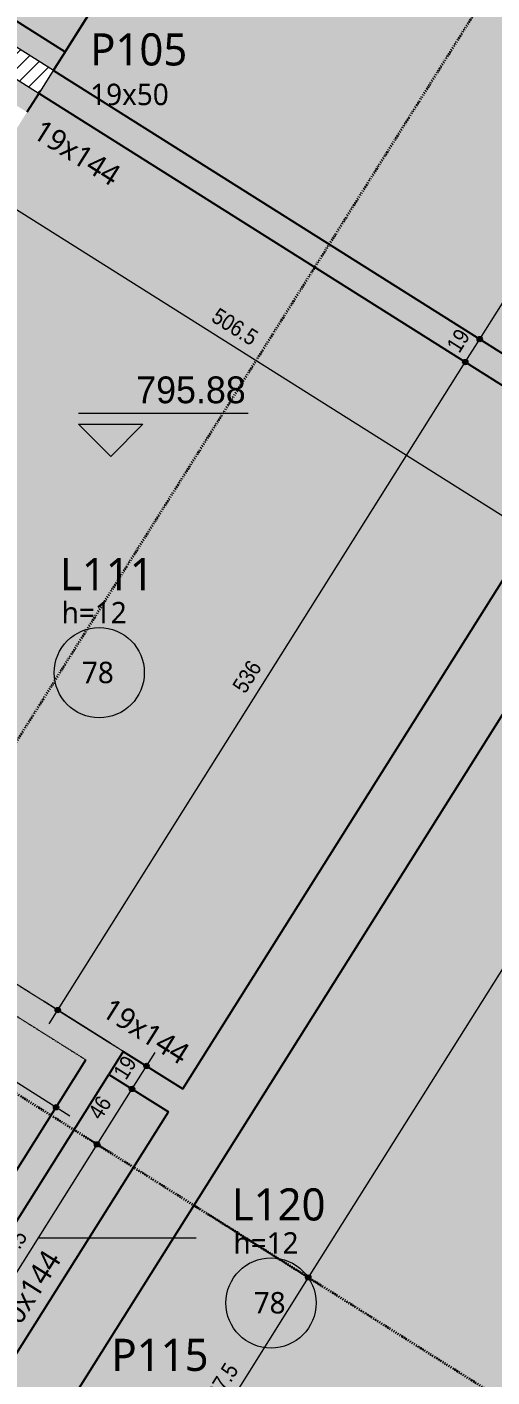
# Model space of a CAD drawing. Extents: x -2131 to 52870, y -3196 to 88043.
# Drawn here: x 42525 to 42851, y 2103 to 3048 of the extents above; entities that cross this region are included whole.
import ezdxf

# ---------------------------------------------------------------- set-up
doc = ezdxf.new("R2010")
doc.units = 0
for name, pattern in [('Dash dot', [1.5875, 0.635, -0.47625, 0, -0.47625]), ('Hidden', [0.714375, 0.47625, -0.238125]), ('Traço', [0.635, 0.3175, -0.3175])]:
    doc.linetypes.add(name, pattern=pattern)
for name, color, linetype, lineweight in [('A-ANNO-DIMS', 7, 'Continuous', 9), ('A-ANNO-DIMS-75', 7, 'Continuous', 9), ('A-DETL-GENF', 7, 'Continuous', 18), ('A-DETL-THIN', 7, 'Continuous', 25), ('A-FLOR', 7, 'Continuous', 25), ('A-FLOR-IDEN', 7, 'Continuous', 9), ('G-ANNO-DIMS', 7, 'Continuous', 9), ('S-BEAM', 7, 'Continuous', 25), ('S-BEAM-HDLN', 7, 'Traço', 25), ('S-BEAM-IDEN', 7, 'Continuous', 9), ('S-COLS', 7, 'Continuous', 25), ('S-COLS-IDEN', 7, 'Continuous', 9), ('S-GRID', 7, 'Continuous', 9)]:
    doc.layers.add(name, color=color, linetype=linetype, lineweight=lineweight)
doc.layers.add('A-DETL', color=7, linetype='Continuous', lineweight=18, true_color=0x00a600)
doc.styles.add('Fira Sans_3', font='', dxfattribs={"width": 0.9, "height": 11.25})
doc.styles.add('Fira Sans_5', font='', dxfattribs={"height": 18.75})
doc.styles.add('Gadugi', font='gadugi.ttf', dxfattribs={"height": 15})
doc.styles.add('Gadugi_6', font='gadugi.ttf', dxfattribs={"height": 22.5})
doc.styles.get('Fira Sans_3').set_extended_font_data('Fira Sans')
doc.styles.get('Fira Sans_5').set_extended_font_data('Fira Sans')
doc.dimstyles.new('PED_1_5mm_ESQ_3', dxfattribs={"dimscale": 30.48, "dimtxt": 15.344768, "dimasz": 0.492126, "dimexe": 0.369094, "dimexo": 0.369094, "dimgap": 0.073819, "dimtad": 1, "dimdec": 1, "dimrnd": 0.5, "dimdsep": 46, "dimtxsty": 'Fira Sans_3', "dimblk1": 'DOTSMALL', "dimblk2": 'DOTSMALL', "dimsah": 1, "dimcen": 0.09, "dimdle": 0.369094, "dimazin": 0, "dimtfac": 1, "dimtdec": 4, "dimtix": 1, "dimtmove": 0, "dimatfit": 3, "dimfxl": 1, "dimtvp": 1, "dimtolj": 1, "dimtzin": 0, "dimarcsym": 2})

# ---------------------------------------------------------------- blocks, each defined once
blk = doc.blocks.new('PED_TAG_LAJE_R03 - TÍTULO_ESPESSURA_REBAIXO-2582888-PL C 001 - FORMA DO TÉRREO')
at = {"layer": 'A-FLOR-IDEN'}
blk.add_circle((-0.108, -0.761), 0.421, dxfattribs=at)
blk = doc.blocks.new('Elevações de ponto - SIMBOLO DE NÍVEL-CORTE-2219088-PL C 001 - FORMA DO TÉRREO')
at = {"layer": 'G-ANNO-DIMS'}
blk.add_hatch(color=256, dxfattribs=at).paths.add_polyline_path([(0, 0.3), (0, 0), (-0.3, 0.3)], flags=0)
for p, q in [((1.284, 0.402), (-0.3, 0.402)), ((0, 0), (-0.3, 0.3)), ((-0.3, 0.3), (0.3, 0.3)), ((0.3, 0.3), (0, 0))]:
    blk.add_line(p, q, dxfattribs=at)
blk = doc.blocks.new('DIMBLOCK249-PL C 001 - FORMA DO TÉRREO')
at = {"layer": 'A-ANNO-DIMS-75', "transparency": 16777216}
h = blk.add_hatch(color=256, dxfattribs=at)
edge = h.paths.add_edge_path(flags=0)
edge.add_arc((42433.19, 2362.83), 1.87, 0, 360)
h = blk.add_hatch(color=256, dxfattribs=at)
edge = h.paths.add_edge_path(flags=0)
edge.add_arc((42545.44, 2292.19), 1.88, 0, 360)
for p, q in [((42442.17, 2377.09), (42427.2, 2353.31)), ((42433.19, 2362.83), (42442.17, 2377.09)), ((42423.67, 2368.83), (42554.97, 2286.19)), ((42540.86, 2284.91), (42551.44, 2301.71)), ((42545.44, 2292.19), (42540.86, 2284.91))]:
    blk.add_line(p, q, dxfattribs=at)
for centre, radius in [((42433.19, 2362.83), 1.87), ((42545.44, 2292.19), 1.88)]:
    blk.add_circle(centre, radius, dxfattribs=at)
at = {"layer": 'A-ANNO-DIMS-75', "color": 0, "transparency": 16777216, "insert": (42485.5, 2350.98), "char_height": 11.25, "width": 37.7717, "attachment_point": 1, "rotation": 327.81471, "line_spacing_factor": 1.049215, "style": 'Fira Sans_3'}
blk.add_mtext('132.5', dxfattribs=at)
blk = doc.blocks.new('_DotSmall')
at = {"color": 0, "linetype": 'ByBlock', "const_width": 0.5}
blk.add_lwpolyline([(-0.0625, 0, 1), (0.0625, 0, 1)], format="xyb", close=True, dxfattribs=at)
blk = doc.blocks.new('DIMBLOCK256-PL C 001 - FORMA DO TÉRREO')
at = {"layer": 'A-ANNO-DIMS-75', "transparency": 16777216}
h = blk.add_hatch(color=256, dxfattribs=at)
edge = h.paths.add_edge_path(flags=0)
edge.add_arc((42574.17, 2266.17), 1.87, 0, 360)
h = blk.add_hatch(color=256, dxfattribs=at)
edge = h.paths.add_edge_path(flags=0)
edge.add_arc((42469.08, 2099.19), 1.87, 0, 360)
for p, q in [((42581.45, 2261.59), (42564.65, 2272.16)), ((42463.08, 2089.67), (42574.17, 2266.17)), ((42574.17, 2266.17), (42581.45, 2261.59)), ((42448.07, 2112.41), (42478.6, 2093.2)), ((42469.08, 2099.19), (42448.07, 2112.41))]:
    blk.add_line(p, q, dxfattribs=at)
for centre in [(42574.17, 2266.17), (42469.08, 2099.19)]:
    blk.add_circle(centre, 1.87, dxfattribs=at)
at = {"layer": 'A-ANNO-DIMS-75', "color": 0, "transparency": 16777216, "insert": (42498.2, 2178.94), "char_height": 11.25, "width": 37.5357, "attachment_point": 1, "rotation": 57.81471, "line_spacing_factor": 1.049215, "style": 'Fira Sans_3'}
blk.add_mtext('197.5', dxfattribs=at)
blk = doc.blocks.new('DIMBLOCK257-PL C 001 - FORMA DO TÉRREO')
at = {"layer": 'A-ANNO-DIMS-75', "transparency": 16777216}
h = blk.add_hatch(color=256, dxfattribs=at)
edge = h.paths.add_edge_path(flags=0)
edge.add_arc((42598.62, 2305.02), 1.88, 0, 360)
h = blk.add_hatch(color=256, dxfattribs=at)
edge = h.paths.add_edge_path(flags=0)
edge.add_arc((42574.17, 2266.17), 1.87, 0, 360)
for p, q in [((42591.92, 2309.24), (42608.14, 2299.03)), ((42598.62, 2305.02), (42591.92, 2309.24)), ((42574.17, 2266.17), (42598.62, 2305.02)), ((42581.45, 2261.59), (42564.65, 2272.16)), ((42574.17, 2266.17), (42581.45, 2261.59))]:
    blk.add_line(p, q, dxfattribs=at)
for centre, radius in [((42598.62, 2305.02), 1.88), ((42574.17, 2266.17), 1.87)]:
    blk.add_circle(centre, radius, dxfattribs=at)
at = {"layer": 'A-ANNO-DIMS-75', "color": 0, "transparency": 16777216, "insert": (42567.22, 2288.6), "char_height": 11.25, "width": 18.4137, "attachment_point": 1, "rotation": 57.81471, "line_spacing_factor": 1.049215, "style": 'Fira Sans_3'}
blk.add_mtext('46', dxfattribs=at)
blk = doc.blocks.new('DIMBLOCK258-PL C 001 - FORMA DO TÉRREO')
at = {"layer": 'A-ANNO-DIMS-75', "transparency": 16777216}
h = blk.add_hatch(color=256, dxfattribs=at)
edge = h.paths.add_edge_path(flags=0)
edge.add_arc((42608.74, 2321.1), 1.87, 0, 360)
h = blk.add_hatch(color=256, dxfattribs=at)
edge = h.paths.add_edge_path(flags=0)
edge.add_arc((42598.62, 2305.02), 1.88, 0, 360)
for p, q in [((42598.62, 2305.02), (42614.74, 2330.62)), ((42602.04, 2325.32), (42618.26, 2315.11)), ((42608.74, 2321.1), (42602.04, 2325.32)), ((42591.92, 2309.24), (42608.14, 2299.03)), ((42598.62, 2305.02), (42591.92, 2309.24))]:
    blk.add_line(p, q, dxfattribs=at)
for centre, radius in [((42608.74, 2321.1), 1.87), ((42598.62, 2305.02), 1.88)]:
    blk.add_circle(centre, radius, dxfattribs=at)
at = {"layer": 'A-ANNO-DIMS-75', "color": 0, "transparency": 16777216, "insert": (42584.87, 2316.65), "char_height": 11.25, "width": 16.7612, "attachment_point": 1, "rotation": 57.81471, "line_spacing_factor": 1.049215, "style": 'Fira Sans_3'}
blk.add_mtext('19', dxfattribs=at)
blk = doc.blocks.new('DIMBLOCK282-PL C 001 - FORMA DO TÉRREO')
at = {"layer": 'A-ANNO-DIMS-75', "transparency": 16777216}
h = blk.add_hatch(color=256, dxfattribs=at)
edge = h.paths.add_edge_path(flags=0)
edge.add_arc((43042.03, 2681.48), 1.88, 0, 360)
h = blk.add_hatch(color=256, dxfattribs=at)
edge = h.paths.add_edge_path(flags=0)
edge.add_arc((42722.06, 2173.08), 1.87, 0, 360)
for p, q in [((42971.41, 2725.92), (43051.55, 2675.48)), ((43042.03, 2681.48), (42971.41, 2725.92)), ((43048.02, 2691), (42722.06, 2173.08)), ((42651.45, 2217.52), (42731.58, 2167.09)), ((42722.06, 2173.08), (42651.45, 2217.52))]:
    blk.add_line(p, q, dxfattribs=at)
for centre, radius in [((43042.03, 2681.48), 1.88), ((42722.06, 2173.08), 1.87)]:
    blk.add_circle(centre, radius, dxfattribs=at)
at = {"layer": 'A-ANNO-DIMS-75', "color": 0, "transparency": 16777216, "insert": (42857.73, 2422.12), "char_height": 11.25, "width": 41.5489, "attachment_point": 1, "rotation": 57.81471, "line_spacing_factor": 1.049215, "style": 'Fira Sans_3'}
blk.add_mtext('600.5', dxfattribs=at)
blk = doc.blocks.new('DIMBLOCK283-PL C 001 - FORMA DO TÉRREO')
at = {"layer": 'A-ANNO-DIMS-75', "transparency": 16777216}
h = blk.add_hatch(color=256, dxfattribs=at)
edge = h.paths.add_edge_path(flags=0)
edge.add_arc((42722.06, 2173.08), 1.87, 0, 360)
h = blk.add_hatch(color=256, dxfattribs=at)
edge = h.paths.add_edge_path(flags=0)
edge.add_arc((42616.97, 2006.11), 1.87, 0, 360)
for p, q in [((42651.45, 2217.52), (42731.58, 2167.09)), ((42722.06, 2173.08), (42651.45, 2217.52)), ((42722.06, 2173.08), (42616.97, 2006.11)), ((42609.69, 2010.69), (42626.49, 2000.12)), ((42616.97, 2006.11), (42609.69, 2010.69))]:
    blk.add_line(p, q, dxfattribs=at)
for centre in [(42722.06, 2173.08), (42616.97, 2006.11)]:
    blk.add_circle(centre, 1.87, dxfattribs=at)
at = {"layer": 'A-ANNO-DIMS-75', "color": 0, "transparency": 16777216, "insert": (42646.1, 2085.86), "char_height": 11.25, "width": 37.5357, "attachment_point": 1, "rotation": 57.81471, "line_spacing_factor": 1.049215, "style": 'Fira Sans_3'}
blk.add_mtext('197.5', dxfattribs=at)
blk = doc.blocks.new('DIMBLOCK288-PL C 001 - FORMA DO TÉRREO')
at = {"layer": 'A-ANNO-DIMS-75', "transparency": 16777216}
h = blk.add_hatch(color=256, dxfattribs=at)
edge = h.paths.add_edge_path(flags=0)
edge.add_arc((42449.91, 2963.01), 1.88, 0, 360)
h = blk.add_hatch(color=256, dxfattribs=at)
edge = h.paths.add_edge_path(flags=0)
edge.add_arc((42878.49, 2693.27), 1.87, 0, 360)
for p, q in [((42440.39, 2969), (42878.49, 2693.27)), ((42445.33, 2955.73), (42455.91, 2972.53)), ((42449.91, 2963.01), (42445.33, 2955.73)), ((42873.91, 2686), (42884.49, 2702.8)), ((42878.49, 2693.27), (42873.91, 2686))]:
    blk.add_line(p, q, dxfattribs=at)
for centre, radius in [((42449.91, 2963.01), 1.88), ((42878.49, 2693.27), 1.87)]:
    blk.add_circle(centre, radius, dxfattribs=at)
at = {"layer": 'A-ANNO-DIMS-75', "color": 0, "transparency": 16777216, "insert": (42659.38, 2852.24), "char_height": 11.25, "width": 40.6046, "attachment_point": 1, "rotation": 327.81471, "line_spacing_factor": 1.049215, "style": 'Fira Sans_3'}
blk.add_mtext('506.5', dxfattribs=at)
blk = doc.blocks.new('DIMBLOCK290-PL C 001 - FORMA DO TÉRREO')
at = {"layer": 'A-ANNO-DIMS-75', "transparency": 16777216}
h = blk.add_hatch(color=256, dxfattribs=at)
edge = h.paths.add_edge_path(flags=0)
edge.add_arc((42832.02, 2813.65), 1.88, 0, 360)
h = blk.add_hatch(color=256, dxfattribs=at)
edge = h.paths.add_edge_path(flags=0)
edge.add_arc((42546.63, 2360.2), 1.88, 0, 360)
for p, q in [((42839.3, 2809.07), (42822.5, 2819.64)), ((42540.63, 2350.68), (42832.02, 2813.65)), ((42832.02, 2813.65), (42839.3, 2809.07)), ((42583, 2337.31), (42537.1, 2366.19)), ((42546.63, 2360.2), (42583, 2337.31))]:
    blk.add_line(p, q, dxfattribs=at)
for centre in [(42832.02, 2813.65), (42546.63, 2360.2)]:
    blk.add_circle(centre, 1.88, dxfattribs=at)
at = {"layer": 'A-ANNO-DIMS-75', "color": 0, "transparency": 16777216, "insert": (42668.31, 2587.01), "char_height": 11.25, "width": 26.6763, "attachment_point": 1, "rotation": 57.81471, "line_spacing_factor": 1.049215, "style": 'Fira Sans_3'}
blk.add_mtext('536', dxfattribs=at)
blk = doc.blocks.new('DIMBLOCK291-PL C 001 - FORMA DO TÉRREO')
at = {"layer": 'A-ANNO-DIMS-75', "transparency": 16777216}
h = blk.add_hatch(color=256, dxfattribs=at)
edge = h.paths.add_edge_path(flags=0)
edge.add_arc((42842.14, 2829.73), 1.88, 0, 360)
h = blk.add_hatch(color=256, dxfattribs=at)
edge = h.paths.add_edge_path(flags=0)
edge.add_arc((42832.02, 2813.65), 1.88, 0, 360)
for p, q in [((42849.42, 2825.15), (42832.62, 2835.72)), ((42832.02, 2813.65), (42842.14, 2829.73)), ((42842.14, 2829.73), (42849.42, 2825.15)), ((42839.3, 2809.07), (42822.5, 2819.64)), ((42832.02, 2813.65), (42839.3, 2809.07))]:
    blk.add_line(p, q, dxfattribs=at)
for centre in [(42842.14, 2829.73), (42832.02, 2813.65)]:
    blk.add_circle(centre, 1.88, dxfattribs=at)
at = {"layer": 'A-ANNO-DIMS-75', "color": 0, "transparency": 16777216, "insert": (42818.27, 2825.28), "char_height": 11.25, "width": 16.7612, "attachment_point": 1, "rotation": 57.81471, "line_spacing_factor": 1.049215, "style": 'Fira Sans_3'}
blk.add_mtext('19', dxfattribs=at)
blk = doc.blocks.new('DIMBLOCK292-PL C 001 - FORMA DO TÉRREO')
at = {"layer": 'A-ANNO-DIMS-75', "transparency": 16777216}
h = blk.add_hatch(color=256, dxfattribs=at)
edge = h.paths.add_edge_path(flags=0)
edge.add_arc((43208.98, 3412.6), 1.88, 0, 360)
h = blk.add_hatch(color=256, dxfattribs=at)
edge = h.paths.add_edge_path(flags=0)
edge.add_arc((42842.14, 2829.73), 1.88, 0, 360)
for p, q in [((42842.14, 2829.73), (43208.98, 3412.6)), ((43329.33, 3336.86), (43199.46, 3418.6)), ((43208.98, 3412.6), (43329.33, 3336.86)), ((42849.42, 2825.15), (42832.62, 2835.72)), ((42842.14, 2829.73), (42849.42, 2825.15))]:
    blk.add_line(p, q, dxfattribs=at)
for centre in [(43208.98, 3412.6), (42842.14, 2829.73)]:
    blk.add_circle(centre, 1.88, dxfattribs=at)
at = {"layer": 'A-ANNO-DIMS-75', "color": 0, "transparency": 16777216, "insert": (43001.36, 3116.18), "char_height": 11.25, "width": 41.0768, "attachment_point": 1, "rotation": 57.81471, "line_spacing_factor": 1.049215, "style": 'Fira Sans_3'}
blk.add_mtext('688.5', dxfattribs=at)

msp = doc.modelspace()

# ---------------------------------------------------------------- hatches: boundary and pattern name
at = {"layer": 'A-DETL', "true_color": 0x00bcb8}
msp.add_hatch(color=132, dxfattribs=at).paths.add_polyline_path([(42582.399, 2315.233), (42592.52, 2331.314), (42161.738, 2602.437), (42151.618, 2586.357), (42580.565, 2316.388)], flags=0)
at = {"layer": 'A-DETL-GENF', "true_color": 0x808080}
h = msp.add_hatch(dxfattribs=at)
h.set_pattern_fill('FP_5', color=8, style=0, pattern_type=2)
h.set_pattern_definition([(45, (44240.043, 0), (-5.303301, 5.303301), [])])
h.paths.add_polyline_path([(42533.551, 3001.506), (42543.671, 3017.586), (42501.355, 3044.22), (42491.235, 3028.139), (42533.551, 3001.507)], flags=0)
at = {"layer": 'A-FLOR', "true_color": 0xfcd5b4}
h = msp.add_hatch(color=254, dxfattribs=at)
h.paths.add_polyline_path([(42929.694, 2774.626), (43296.54, 3357.499), (42910.733, 3600.316), (42837.759, 3484.369), (42837.54, 3484.507), (42543.672, 3017.586), (42929.694, 2774.626)], flags=0)
h.paths.add_polyline_path([(43134.971, 3142.854), (43124.971, 3142.854), (43124.971, 3152.854), (43134.971, 3152.854), (43134.971, 3143.224)], flags=0)
h.paths.add_polyline_path([(42829.63, 3437.257), (42819.63, 3437.257), (42819.63, 3447.257), (42829.63, 3447.257)], flags=0)
for points in [[(42634.181, 2305.093), (42919.573, 2758.546), (42533.315, 3001.655), (42247.92, 2548.196), (42619.453, 2314.363)], [(42771.363, 1908.803), (42859.112, 2048.227), (42875.193, 2038.106), (42875.193, 2038.196), (42859.189, 2048.268), (42963.039, 2213.273), (43092.089, 2132.052), (43325.706, 2502.943), (42961.89, 2731.912), (42536.841, 2056.541), (42664.436, 1976.263), (42664.85, 1976.91), (42764.736, 1913.041)], [(42494.472, 2083.208), (42624.061, 2289.013), (42582.399, 2315.233), (42452.854, 2109.401), (42494.337, 2083.292)]]:
    msp.add_hatch(color=254, dxfattribs=at).paths.add_polyline_path(points, flags=0)
at = {"layer": 'A-FLOR', "true_color": 0xccffcc}
h = msp.add_hatch(color=254, dxfattribs=at)
h.paths.add_polyline_path([(42434.008, 2115.128), (42566.319, 2325.354), (42280.16, 2505.456), (42274.823, 2496.976), (42266.359, 2502.303), (42271.696, 2510.782), (42259.491, 2518.464), (42254.154, 2509.984), (42245.691, 2515.311), (42251.028, 2523.79), (42237.806, 2532.112), (42108.263, 2326.278), (42436.606, 2119.627), (42433.842, 2115.234)], flags=0)
h.paths.add_polyline_path([(42448.159, 2386.613), (42439.723, 2391.922), (42445.043, 2400.375), (42453.475, 2395.059), (42453.364, 2394.883)], flags=0)
h.paths.add_polyline_path([(42426.612, 2400.174), (42418.165, 2405.49), (42423.492, 2413.953), (42431.904, 2408.583), (42429.958, 2405.49)], flags=0)
at = {"layer": 'S-BEAM', "true_color": 0xfcd5b4}
for points in [[(42551.692, 3030.853), (42837.304, 3484.655), (42813.735, 3499.489), (42810.808, 3494.84), (42792.061, 3506.639), (42509.376, 3057.486), (42543.672, 3035.901)], [(42525.059, 2988.537), (42533.315, 3001.655), (42491.235, 3028.139), (42501.355, 3044.22), (42543.436, 3017.735), (42551.692, 3030.853), (42481.259, 3075.182), (42454.626, 3032.865), (42504.452, 3001.506)], [(42919.573, 2758.546), (42929.694, 2774.626), (42543.671, 3017.586), (42533.551, 3001.506), (42919.573, 2758.546)], [(42533.551, 3001.506), (42533.551, 3001.506), (42533.55, 3001.506)], [(42536.832, 2056.547), (42961.88, 2731.919), (42919.573, 2758.545), (42494.568, 2083.265), (42536.813, 2056.613), (42536.788, 2056.575)], [(42624.061, 2289.013), (42634.181, 2305.093), (42592.52, 2331.314), (42582.399, 2315.233), (42622.56, 2289.957)]]:
    msp.add_hatch(color=254, dxfattribs=at).paths.add_polyline_path(points, flags=0)
at = {"layer": 'S-BEAM', "true_color": 0x00bcb8}
msp.add_hatch(color=132, dxfattribs=at).paths.add_polyline_path([(42452.854, 2109.401), (42582.399, 2315.233), (42566.319, 2325.354), (42436.773, 2119.522), (42452.321, 2109.736)], flags=0)
at = {"layer": 'S-COLS', "true_color": 0x808080}
msp.add_hatch(color=8, dxfattribs=at).paths.add_polyline_path([(42543.671, 3017.586), (42543.671, 3017.587), (42533.551, 3023.956)], flags=0)

# ---------------------------------------------------------------- linework, layer by layer
at = {"layer": 'A-DETL', "color": 7}
for p, q in [((42543.671, 3017.586), (42501.355, 3044.22)), ((42491.235, 3028.139), (42533.551, 3001.506)), ((42533.551, 3001.506), (42543.671, 3017.586)), ((42643.642, 2200.652), (42533.642, 2200.652))]:
    msp.add_line(p, q, dxfattribs=at)
at = {"layer": 'A-DETL', "color": 7, "linetype": 'Hidden'}
for p, q in [((42592.52, 2331.314), (42177.819, 2592.316)), ((42177.819, 2592.316), (42592.52, 2331.314)), ((42151.618, 2586.357), (42566.319, 2325.354)), ((42151.618, 2586.357), (42566.319, 2325.354)), ((42582.399, 2315.233), (42592.52, 2331.314))]:
    msp.add_line(p, q, dxfattribs=at)
at = {"layer": 'A-DETL-THIN'}
msp.add_line((42641.928, 2223.516), (42645.325, 2221.403), dxfattribs=at)
at = {"layer": 'A-FLOR'}
msp.add_line((42543.672, 3017.587), (42837.54, 3484.507), dxfattribs=at)
at = {"layer": 'S-BEAM'}
for p, q in [((42551.692, 3030.853), (42837.304, 3484.655)), ((42481.259, 3075.182), (42551.692, 3030.853)), ((42551.692, 3030.853), (42543.436, 3017.735)), ((42543.672, 3017.586), (42929.694, 2774.626)), ((42533.315, 3001.655), (42525.059, 2988.537)), ((42533.551, 3001.506), (42919.573, 2758.546)), ((42634.181, 2305.093), (42919.573, 2758.545)), ((42536.832, 2056.547), (42961.89, 2731.912)), ((42436.773, 2119.522), (42566.319, 2325.354)), ((42592.52, 2331.314), (42634.181, 2305.093)), ((42452.854, 2109.401), (42582.399, 2315.233)), ((42582.399, 2315.233), (42624.061, 2289.013)), ((42494.568, 2083.265), (42624.061, 2289.013))]:
    msp.add_line(p, q, dxfattribs=at)
at = {"layer": 'S-BEAM-HDLN', "linetype": 'Continuous'}
msp.add_line((42592.52, 2331.314), (42582.399, 2315.233), dxfattribs=at)
at = {"layer": 'S-GRID', "color": 253, "linetype": 'Dash dot', "lineweight": 35, "true_color": 0xb3a2c7}
msp.add_line((43252.848, 3716.214), (41723.569, 1286.376), dxfattribs=at)
at = {"layer": 'S-GRID', "color": 114, "linetype": 'Dash dot', "lineweight": 35, "true_color": 0x00b050}
msp.add_line((44090.678, 1311.717), (40963.998, 3279.572), dxfattribs=at)

# ---------------------------------------------------------------- block references
at = {"layer": 'A-FLOR-IDEN', "xscale": 74.99999999999996, "yscale": 74.99999999999996, "zscale": 74.99999999999996}
for p in [(42583.747, 2653.374), (42704.057, 2212.307)]:
    msp.add_blockref('PED_TAG_LAJE_R03 - TÍTULO_ESPESSURA_REBAIXO-2582888-PL C 001 - FORMA DO TÉRREO', p, dxfattribs=at)
at = {"layer": 'G-ANNO-DIMS', "xscale": 74.99999999999996, "yscale": 74.99999999999996, "zscale": 74.99999999999996}
msp.add_blockref('Elevações de ponto - SIMBOLO DE NÍVEL-CORTE-2219088-PL C 001 - FORMA DO TÉRREO', (42583.675, 2747.628), dxfattribs=at)

# ---------------------------------------------------------------- texts
at = {"layer": 'A-FLOR-IDEN', "attachment_point": 1}
for s, insert, char_height, width, style in [('L111', (42548.18, 2676.523), 22.5, 81.17086, 'Gadugi_6'), ('h=12', (42549.351, 2645.81), 15, 59.5253, 'Gadugi'), ('78', (42563.513, 2603.945), 15, 27.65822, 'Gadugi'), ('L120', (42668.49, 2235.457), 22.5, 81.17086, 'Gadugi_6'), ('h=12', (42669.661, 2204.743), 15, 59.5253, 'Gadugi'), ('78', (42683.823, 2162.878), 15, 27.65822, 'Gadugi')]:
    msp.add_mtext(s, dxfattribs=dict(at, insert=insert, char_height=char_height, width=width, style=style))
at = {"layer": 'G-ANNO-DIMS', "insert": (42601.565, 2803.592), "char_height": 18.75, "width": 92.06399, "attachment_point": 1, "line_spacing_factor": 1.049215, "style": 'Fira Sans_5'}
msp.add_mtext('795.88', dxfattribs=at)
at = {"layer": 'S-BEAM-IDEN', "char_height": 15, "width": 81.17086, "attachment_point": 1, "style": 'Gadugi'}
for s, insert, rotation in [('19x144', (42536.033, 2984.166), 327.813891), ('19x144', (42584.307, 2369.451), 327.814712), ('50x144', (42501.623, 2137.666), 57.814714)]:
    msp.add_mtext(s, dxfattribs=dict(at, insert=insert, rotation=rotation))
at = {"layer": 'S-COLS-IDEN', "attachment_point": 1}
for s, insert, char_height, width, style in [('P105', (42569.305, 3043.695), 22.5, 84.77845, 'Gadugi_6'), ('19x50', (42569.305, 3008.46), 15, 67.34175, 'Gadugi'), ('P115', (42584.206, 2130.214), 22.5, 84.77845, 'Gadugi_6')]:
    msp.add_mtext(s, dxfattribs=dict(at, insert=insert, char_height=char_height, width=width, style=style))

# ---------------------------------------------------------------- dimensions: what is measured, and where the dimension line sits
at = {"layer": 'A-ANNO-DIMS'}
for base, p1, p2, angle, override, picture, middle in [((43208.984, 3412.604), (42839.902, 2831.141), (43338.856, 3330.866), 57.814712, {"dimpost": '<>', "dimfxl": 706.173754}, 'DIMBLOCK292-PL C 001 - FORMA DO TÉRREO', (43018.814, 3125.415)), ((42878.493, 2693.274), (42451.327, 2965.255), (42879.905, 2695.518), 327.814712, {"dimpost": '<>', "dimfxl": 506.395947}, 'DIMBLOCK288-PL C 001 - FORMA DO TÉRREO', (42668.451, 2834.89)), ((42842.139, 2829.732), (42829.781, 2815.06), (42839.902, 2831.141), 57.814712, {"dimpost": '<>', "dimfxl": 19}, 'DIMBLOCK291-PL C 001 - FORMA DO TÉRREO', (42830.262, 2825.983)), ((42832.018, 2813.652), (42592.52, 2331.314), (42829.781, 2815.06), 57.814712, {"dimpost": '<>', "dimfxl": 538.798325}, 'DIMBLOCK290-PL C 001 - FORMA DO TÉRREO', (42682.574, 2591.172)), ((42722.06, 2173.083), (42961.89, 2731.913), (42641.928, 2223.516), 57.814714, {"dimpost": '<>', "dimfxl": 600.701881}, 'DIMBLOCK282-PL C 001 - FORMA DO TÉRREO', (42875.297, 2431.526)), ((42545.445, 2292.187), (42448.159, 2386.613), (42546.857, 2294.431), 327.81471, {"dimpost": '<>', "dimfxl": 135.050618}, 'DIMBLOCK249-PL C 001 - FORMA DO TÉRREO', (42493.566, 2334.259)), ((42608.743, 2321.103), (42582.399, 2315.233), (42592.52, 2331.314), 57.81471, {"dimpost": '<>', "dimfxl": 19}, 'DIMBLOCK258-PL C 001 - FORMA DO TÉRREO', (42596.866, 2317.353)), ((42598.623, 2305.023), (42571.925, 2267.582), (42582.399, 2315.233), 57.81471, {"dimpost": '<>', "dimfxl": 48.788594}, 'DIMBLOCK257-PL C 001 - FORMA DO TÉRREO', (42579.648, 2289.843)), ((42574.17, 2266.17), (42438.551, 2118.403), (42571.925, 2267.582), 57.81471, {"dimpost": '<>', "dimfxl": 200.108256}, 'DIMBLOCK256-PL C 001 - FORMA DO TÉRREO', (42514.806, 2186.971)), ((42616.971, 2006.11), (42641.928, 2223.516), (42619.215, 2004.697), 57.814714, {"dimpost": '<>', "dimfxl": 219.994167}, 'DIMBLOCK283-PL C 001 - FORMA DO TÉRREO', (42662.698, 2093.887))]:
    dim = msp.add_linear_dim(base=base, p1=p1, p2=p2, angle=angle, dimstyle='PED_1_5mm_ESQ_3', override=override, dxfattribs=at)
    dim.commit()
    dim.dimension.update_dxf_attribs({"geometry": picture, "text_midpoint": middle})

doc.saveas('drawing.dxf')
